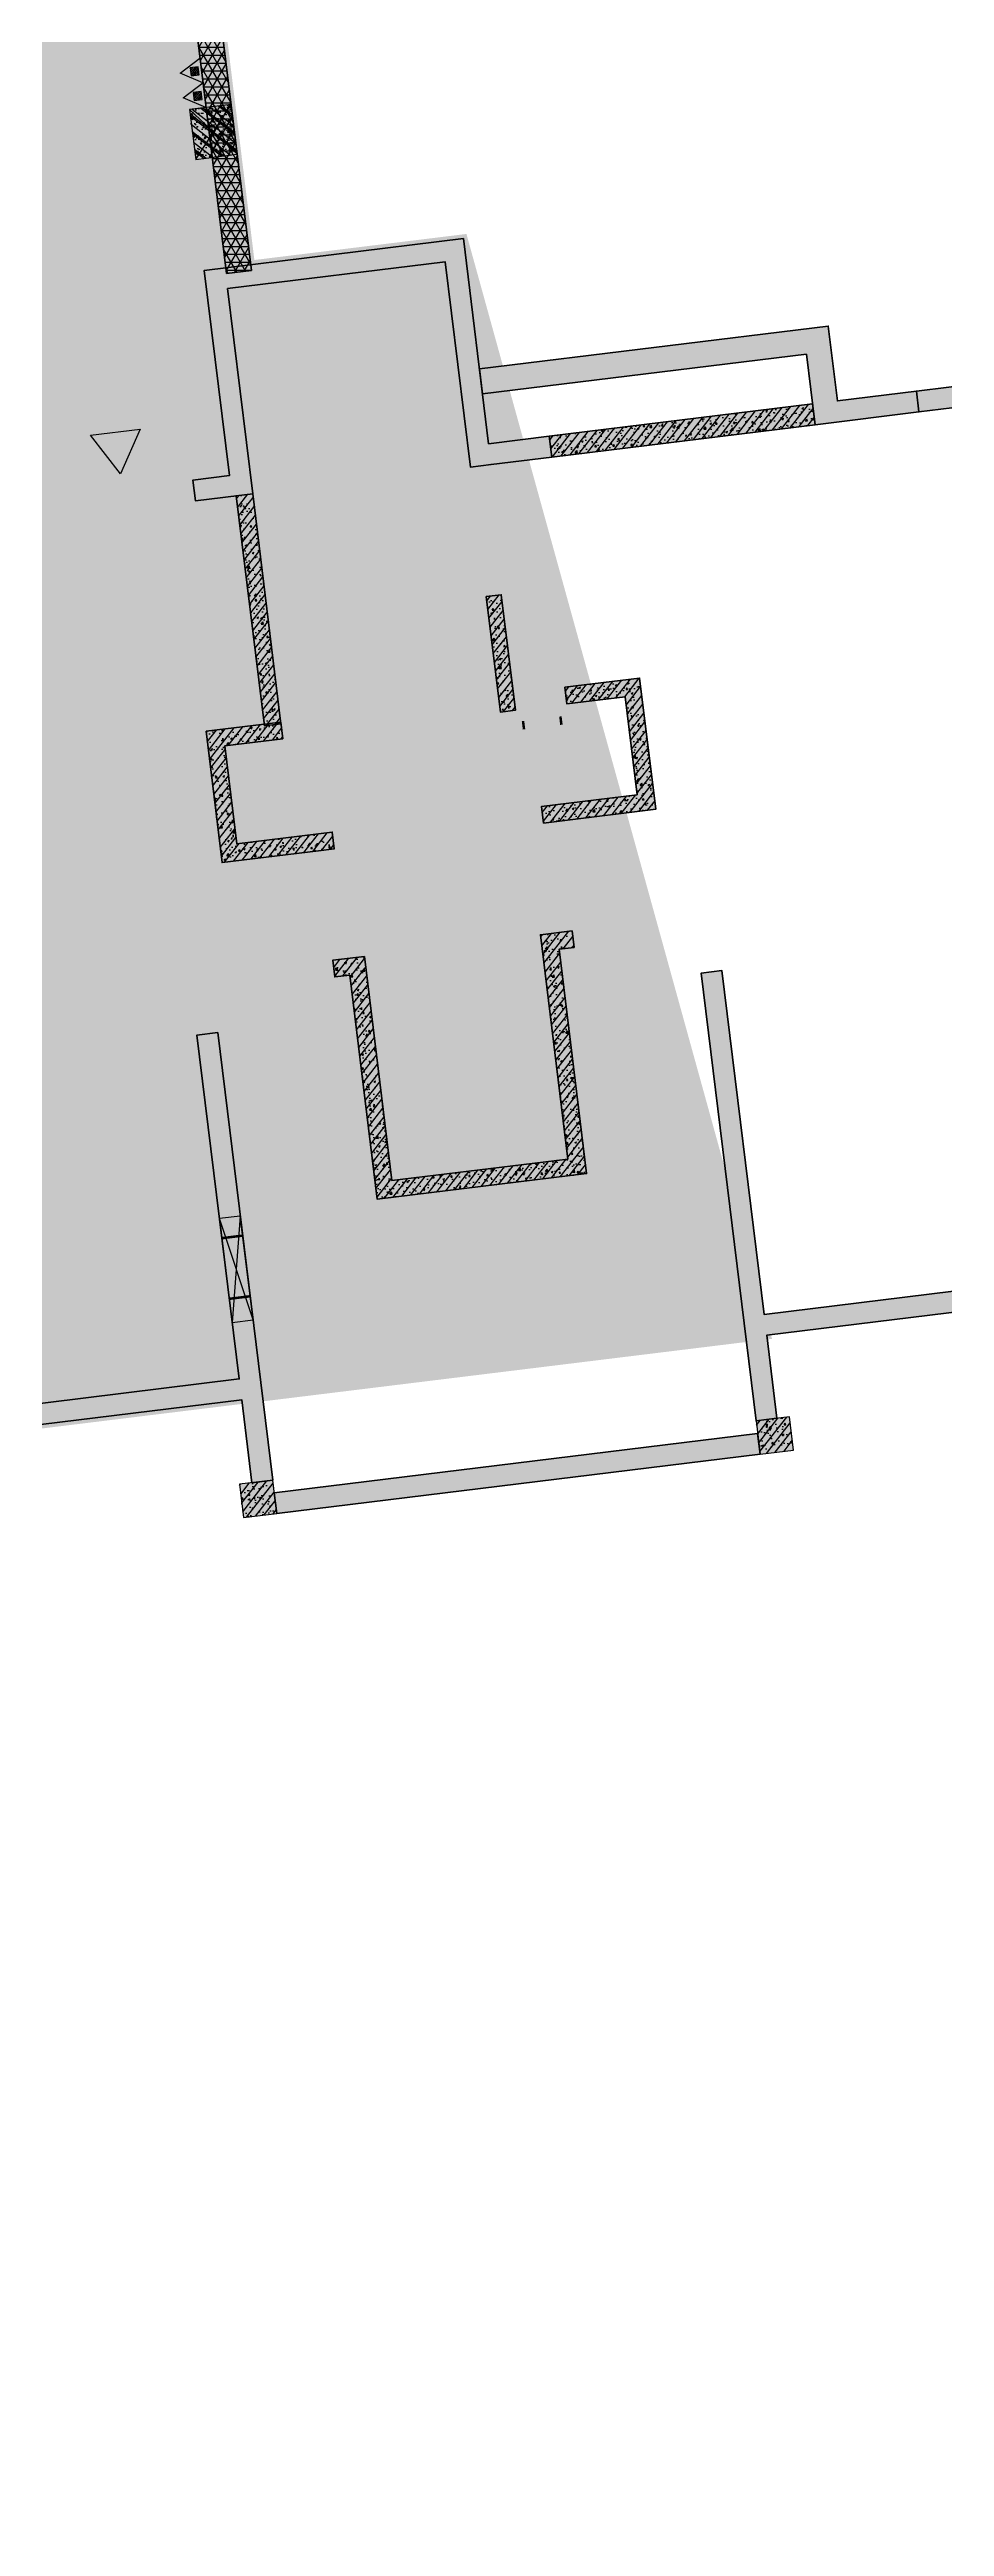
# Model space of a CAD drawing. Extents: x -1338203 to 1886333, y -530034 to 1031844.
# Drawn here: x 868759 to 879453, y -479195 to -449596 of the extents above; entities that cross this region are included whole.
import ezdxf
from ezdxf.enums import TextEntityAlignment as Align

# ---------------------------------------------------------------- set-up
doc = ezdxf.new("R2010")
doc.units = 0
doc.header["$LTSCALE"] = 1000
doc.header["$MEASUREMENT"] = 0
for name, color, linetype in [('M03预留预埋-B2$0$0M-A-JGLD', 3, 'Continuous'), ('M03预留预埋-B2$0$0M-A-LD', 4, 'Continuous'), ('p-a-core', 1, 'Continuous'), ('S-03-墙柱B2_B1(QB)$0$0S-CC-LINE', 52, 'Continuous'), ('S-03-墙柱B2_B1(QB)$0$0S-CW-HATCH', 251, 'Continuous'), ('S-03-墙柱B2_B1(QB)$0$0S-CW-HATCH-UP', 251, 'Continuous'), ('S-03-墙柱B2_B1(QB)$0$0S-S-HOLE', 55, 'Continuous'), ('S001南区墙柱$0$0S-CW-HATCH', 251, 'Continuous'), ('S001南区墙柱$0$0S-CW-HATCH-UP', 251, 'Continuous'), ('S001南区墙柱$0$0S-F-WALL-HATCH', 251, 'Continuous'), ('S001南区墙柱$0$0S-F-WALL-HATCH-UP', 251, 'Continuous'), ('S001南区墙柱$0$S001-墙柱B1_1$0$0S-CC-LINE', 52, 'Continuous'), ('S001南区墙柱$0$S001-墙柱B1_1$0$0S-CW-HATCH-UP', 251, 'Continuous'), ('地面指向箭头', 7, 'Continuous'), ('负二层消火栓$0$负二层消火栓$1$0P-EQUIP-FH', 7, 'Continuous')]:
    doc.layers.add(name, color=color, linetype=linetype)
doc.layers.add('p-a-wall', color=7, linetype='Continuous', lineweight=50)
doc.layers.add('S-03-墙柱B2_B1(QB)$0$0S-CW-LINE', color=7, linetype='Continuous', lineweight=50)
doc.layers.add('p-h-walkable', color=7, linetype='Continuous', lineweight=70, true_color=0xf0f0f0)
doc.layers.add('S001南区墙柱$0$S001-墙柱B1_1$0$0S-A-TIPS', color=10, linetype='Continuous', plot=False)
doc.styles.add('S001南区墙柱$0$S001-墙柱B1_1$0$AAD-S', font='aad-s.shx', dxfattribs={"width": 0.7, "bigfont": 'aad-hztxt.shx'})
pattern_1 = [(52.0005, (841018.82, -469960.75), (-59.1012, 46.1741), []), (57.0005, (841018.82, -469960.75), (215.86835, 7.54016), [22.5, -247.5]), (2.0005, (841018.82, -469960.75), (-68.8178, 218.9022), [18, -198]), (107.4519, (841036.8, -469960.12), (147.0508, 226.4422), [19.122, -210.3426]), (53.1847, (841011.5, -469901.2), (323.8374, -10.2636), [33.75, -371.25]), (103.6361, (841038.5, -469902.05), (242.6914, 324.2312), [28.683, -315.514]), (358.1847, (841011.5, -469901.2), (242.6912, 324.2314), [27, -297]), (28.0005, (841043.11, -469912.43), (192.45826, -98.0603), [22.5, -247.5]), (333.0005, (841043.1, -469912.43), (45.9365, 224.8197), [18, -198]), (78.4519, (841059.15, -469920.6), (238.3948, 126.7592), [19.122, -210.3426]), (44.5005, (841018.82, -469960.75), (-8.55096, 99.56825), [0, -195.6, 0, -201, 0, -198.75]), (14.5005, (841018.82, -469960.75), (63.9115, 127.06013), [0, -114.6, 0, -191.1, 0, -75.75]), (334.5005, (840952.42, -469968.906), (159.77753, 12.80233), [0, -75, 0, -234, 0, -310.5]), (324.5005, (840922.64, -469972.56), (169.9914, 51.13087), [0, -97.5, 0, -155.4, 0, -220.5])]
pattern_2 = [(52.0005, (852771.86, -465668.48), (-59.1012, 46.1741), []), (57.0005, (852771.86, -465668.48), (215.86835, 7.5402), [22.5, -247.5]), (2.0005, (852771.86, -465668.48), (-68.8178, 218.9022), [18, -198]), (107.4519, (852789.85, -465667.85), (147.0508, 226.4422), [19.122, -210.3426]), (53.1847, (852764.55, -465608.93), (323.8374, -10.2636), [33.75, -371.25]), (103.6361, (852791.54, -465609.78), (242.6914, 324.2312), [28.683, -315.514]), (358.1847, (852764.55, -465608.93), (242.6912, 324.2314), [27, -297]), (28.0005, (852796.15, -465620.16), (192.4583, -98.0603), [22.5, -247.5]), (333.0005, (852796.15, -465620.16), (45.9365, 224.8197), [18, -198]), (78.4519, (852812.2, -465628.33), (238.3948, 126.7592), [19.122, -210.3426]), (44.5005, (852771.86, -465668.48), (-8.55096, 99.56825), [0, -195.6, 0, -201, 0, -198.75]), (14.5005, (852771.86, -465668.48), (63.9115, 127.06013), [0, -114.6, 0, -191.1, 0, -75.75]), (334.5005, (852705.46, -465676.63), (159.77753, 12.80233), [0, -75, 0, -234, 0, -310.5]), (324.5005, (852675.69, -465680.29), (169.9914, 51.13087), [0, -97.5, 0, -155.4, 0, -220.5])]

# ---------------------------------------------------------------- blocks, each defined once
blk = doc.blocks.new('M03预留预埋-B2')
at = {"layer": 'M03预留预埋-B2$0$0M-A-JGLD', "elevation": 2850000}
blk.add_lwpolyline([(18390, -360, 0, 0, 0), (18390, -1075, 30, 30, 0), (18140, -1075, 0, 0, 0), (18140, -345, 30, 30, 0), (18390, -345, 30, 30, 0)], format="xyseb", dxfattribs=at)
at = {"layer": 'M03预留预埋-B2$0$0M-A-LD', "elevation": 2600}
blk.add_lwpolyline([(22465, 5250, 0, 0, 0), (22915, 5250, 30, 30, 0), (22915, 5350, 0, 0, 0), (22465, 5350, 30, 30, 0), (22465, 5250, 30, 30, 0)], format="xyseb", dxfattribs=at)
blk = doc.blocks.new('M001-预留预埋B2')
at = {"rotation": 7.001406278665004}
blk.add_blockref('M03预留预埋-B2', (86406, -302058, 83050), dxfattribs=at)
blk = doc.blocks.new('负二层消火栓$0$负二层消火栓$1$$TwtSys$00000546')
h = blk.add_hatch()
h.set_pattern_fill('ANSI31', color=256, scale=200, style=0)
h.set_pattern_definition([(45, (-38543.802, -6670.83), (-17.67767, 17.67767), [])])
h.paths.add_polyline_path([(-65, 174), (65, 174), (65, 44), (-65, 44)])
for points in [[(0, 344), (-198, 0), (198, 0)], [(-65, 174), (65, 174), (65, 44), (-65, 44)]]:
    blk.add_lwpolyline(points, close=True)
blk = doc.blocks.new('负二层消火栓')
at = {"layer": '负二层消火栓$0$负二层消火栓$1$0P-EQUIP-FH', "xscale": -0.7499999999999999, "yscale": 0.7499999999999999, "zscale": 0.75, "rotation": 97.00140627865895}
for p in [(104209, -286234, 166100), (104245, -286530, 166100)]:
    blk.add_blockref('负二层消火栓$0$负二层消火栓$1$$TwtSys$00000546', p, dxfattribs=at)
blk = doc.blocks.new('A$Cb720460c')
at = {"layer": '地面指向箭头'}
h = blk.add_hatch(color=251, dxfattribs=at)
h.dxf.hatch_style = 1
h.paths.add_polyline_path([(457196, 75106), (456960, 74573), (456601, 75033)])
at = {"layer": '地面指向箭头', "color": 251, "flags": 128}
blk.add_lwpolyline([(457196, 75106), (456960, 74573), (456601, 75033), (457196, 75106)], dxfattribs=at)
blk = doc.blocks.new('S001南区墙柱$0$AAD_BLOCK_20230215093950878')
at = {"layer": 'S001南区墙柱$0$0S-CW-HATCH'}
h = blk.add_hatch(color=256, dxfattribs=at)
h.dxf.hatch_style = 1
h.paths.add_polyline_path([(-300, -250), (300, -250), (300, 250), (-300, 250)])
at = {"layer": 'S001南区墙柱$0$0S-CW-HATCH-UP'}
h = blk.add_hatch(dxfattribs=at)
h.set_pattern_fill('钢筋混凝土', color=256, scale=30, pattern_type=2)
h.set_pattern_definition([(45, (-42203.53, -84001.15), (-106.06602, 106.06602), []), (50, (-42203.53, -84001.15), (215.17805, -18.82564), [22.5, -247.5]), (355, (-42203.53, -84001.15), (-41.6254, 225.65764), [18, -198]), (100.4514, (-42185.6, -84002.72), (173.5528, 206.83186), [19.12206, -210.34263]), (46.1842, (-42203.53, -83941.15), (320.1723, -49.6557), [33.75, -371.25]), (96.6356, (-42176.85, -83945.3), (280.3988, 292.2354), [28.6831, -315.5139]), (351.1842, (-42203.53, -83941.15), (280.3986, 292.2356), [27, -297]), (21, (-42173.53, -83956.15), (179.0721, -120.78567), [22.5, -247.5]), (326, (-42173.53, -83956.15), (72.9946, 217.545), [18, -198]), (71.4514, (-42158.6, -83966.21), (252.0668, 96.75915), [19.12206, -210.34263]), (37.5, (-42203.53, -84001.15), (3.647957, 99.868156), [1.5, -195.6, 1.5, -201, 1.5, -198.75]), (7.5, (-42203.53, -84001.15), (78.92086, 118.32351), [1.5, -114.6, 1.5, -191.1, 1.5, -75.75]), (327.5, (-42270.43, -84001.15), (160.14673, -6.76646), [1.5, -75, 1.5, -234, 1.5, -310.5]), (317.5, (-42300.43, -84001.15), (174.95585, 30.0315), [1.5, -97.5, 1.5, -155.4, 1.5, -220.5])])
h.paths.add_polyline_path([(-300, -250), (300, -250), (300, 250), (-300, 250)])
at = {"layer": 'S001南区墙柱$0$S001-墙柱B1_1$0$0S-CW-HATCH-UP', "transparency": 33554661}
h = blk.add_hatch(dxfattribs=at)
h.set_pattern_fill('钢筋混凝土', color=0, scale=30)
h.set_pattern_definition([(45, (48108.52, -15514.205), (-53.03301, 53.03301), []), (50, (48108.52, -15514.2), (215.17805, -18.82564), [22.5, -247.5]), (355, (48108.52, -15514.2), (-41.6254, 225.6576), [18, -198]), (100.4514, (48126.45, -15515.77), (173.5528, 206.8319), [19.1221, -210.3426]), (46.1842, (48108.52, -15454.2), (320.1723, -49.6557), [33.75, -371.25]), (96.6356, (48135.2, -15458.34), (280.3988, 292.2354), [28.683, -315.514]), (351.1842, (48108.52, -15454.2), (280.3986, 292.2356), [27, -297]), (21, (48138.52, -15469.2), (179.0721, -120.78567), [22.5, -247.5]), (326, (48138.52, -15469.2), (72.9946, 217.545), [18, -198]), (71.4514, (48153.44, -15479.27), (252.0668, 96.75915), [19.1221, -210.3426]), (37.5, (48108.52, -15514.205), (3.64796, 99.86816), [0, -195.6, 0, -201, 0, -198.75]), (7.5, (48108.52, -15514.2), (78.92086, 118.32351), [0, -114.6, 0, -191.1, 0, -75.75]), (327.5, (48041.62, -15514.205), (160.14673, -6.76646), [0, -75, 0, -234, 0, -310.5]), (317.5, (48011.62, -15514.2), (174.95585, 30.0315), [0, -97.5, 0, -155.4, 0, -220.5])])
h.paths.add_polyline_path([(-300, -250), (300, -250), (300, 250), (-300, 250)])
at = {"layer": 'S001南区墙柱$0$S001-墙柱B1_1$0$0S-A-TIPS'}
for p, q in [((-300, 250), (300, -250)), ((300, 250), (-300, -250))]:
    blk.add_line(p, q, dxfattribs=at)
at = {"layer": 'S001南区墙柱$0$S001-墙柱B1_1$0$0S-CC-LINE'}
blk.add_lwpolyline([(-300, -250), (300, -250), (300, 250), (-300, 250)], close=True, dxfattribs=at)
at = {"layer": 'S001南区墙柱$0$S001-墙柱B1_1$0$0S-A-TIPS', "style": 'S001南区墙柱$0$S001-墙柱B1_1$0$AAD-S', "width": 0.7}
blk.add_text('500x600', height=75, dxfattribs=at).set_placement((-45, -187), align=Align.MIDDLE_CENTER)

msp = doc.modelspace()

# ---------------------------------------------------------------- hatches: boundary and pattern name
at = {"layer": 'p-h-walkable', "ltscale": 0.002}
h = msp.add_hatch(color=256, dxfattribs=at)
h.dxf.hatch_style = 1
h.paths.add_polyline_path([(728556.4, -320761.3), (728556.4, -348211.5), (746356.3, -348211.5), (750916.3, -338175), (842896.3, -338175), (843211.3, -349155), (839116.3, -349155), (839116.3, -377051.5), (864906.4, -377051.5), (864906.4, -390806.6), (875856.3, -395571.5), (875856.3, -404751.5), (834560.3, -404751.5), (839142.7, -442064.3), (869465.2, -438340.4), (871163.2, -452166.5), (873704.1, -451854.5), (877328.6, -464960.4), (761876, -479139.1), (761132.9, -468418.3), (764950.6, -465209), (763252.8, -451384.3), (799242.4, -446964.4), (793807.3, -404751.5), (750756.3, -404751.5), (751556.3, -388855), (648066.6, -388604.4), (648066.6, -380374.4), (641016.6, -380374.4), (641512.3, -365348.2), (660006.6, -364574.4), (660306.6, -340846.8), (656406.6, -340846.8), (656406.6, -336396.8), (656656.4, -340532.4), (656406.4, -332417.4), (712156.4, -332417.4), (712080.9, -320761.3)])
at = {"layer": 'S-03-墙柱B2_B1(QB)$0$0S-CW-HATCH'}
h = msp.add_hatch(color=256, dxfattribs=at)
h.dxf.hatch_style = 1
h.paths.add_polyline_path([(879116.9, -453678.2), (879147.4, -453926.3), (879673.4, -453861.8), (880033, -456789.8), (880281.1, -456759.3), (880140.9, -455617.9), (882731.5, -455299.8), (882847.3, -456242.7), (882599.1, -456273.2), (882623.5, -456471.7), (882871.7, -456441.2), (883091, -458227.8), (881701.5, -458398.4), (881731.9, -458646.5), (883915.5, -458378.4), (884583.4, -463817.6), (883987.9, -463890.7), (884018.4, -464138.8), (884862, -464035.2), (884133.2, -458099.8), (883339.2, -458197.3), (882949.2, -455021.2), (880110.5, -455369.7), (879891.1, -453583.1)])
h.paths.add_polyline_path([(874760.3, -454465), (874729.9, -454216.9), (874005.3, -454305.9), (873704.3, -451854.3), (870607.5, -452234.6), (870908.6, -454686.1), (870471.8, -454739.8), (870502.3, -454987.9), (871187.2, -454903.8), (870886.1, -452452.2), (873486.6, -452132.9), (873787.6, -454584.5)])
h = msp.add_hatch(color=256, dxfattribs=at)
h.dxf.hatch_style = 1
h.paths.add_polyline_path([(877803.2, -453235.3), (877906.8, -454078.7), (879147.4, -453926.3), (879116.9, -453678.2), (878174.1, -453794), (878064.3, -452901), (873895.7, -453412.9), (873932.2, -453710.6)])
h = msp.add_hatch(color=256, dxfattribs=at)
h.dxf.hatch_style = 1
h.paths.add_polyline_path([(874729.9, -454216.9), (877876.3, -453830.5), (877906.8, -454078.6), (874760.3, -454465)])
h = msp.add_hatch(color=256, dxfattribs=at)
h.dxf.hatch_style = 1
h.paths.add_polyline_path([(871187.2, -454903.8), (870988.7, -454928.2), (871326.3, -457677.5), (871524.8, -457653.2)])
h = msp.add_hatch(color=256, dxfattribs=at)
h.dxf.hatch_style = 1
h.paths.add_polyline_path([(873977.8, -456132.9), (874156.4, -456110.9), (874325.8, -457490.6), (874147.2, -457512.5)])
h = msp.add_hatch(color=256, dxfattribs=at)
h.dxf.hatch_style = 1
h.paths.add_polyline_path([(875779.8, -458500.9), (874638.4, -458641), (874662.8, -458839.6), (874851.3, -458816.4), (876002.7, -458675), (875810.1, -457106.8), (874916.8, -457216.5), (874941.2, -457415), (875636, -457329.7)])
h = msp.add_hatch(color=256, dxfattribs=at)
h.dxf.hatch_style = 1
h.paths.add_polyline_path([(870629, -457743), (870821.6, -459311.2), (871973, -459169.8), (872161.5, -459146.7), (872137.2, -458948.2), (870995.7, -459088.3), (870851.9, -457917.1), (871546.7, -457831.8), (871522.3, -457633.3)])
h = msp.add_hatch(color=256, dxfattribs=at)
h.dxf.hatch_style = 1
h.paths.add_polyline_path([(872520.9, -460432.5), (872143.8, -460478.8), (872168.1, -460677.3), (872346.8, -460655.4), (872675.9, -463335.2), (875177.1, -463028.1), (874848, -460348.2), (875026.7, -460326.3), (875002.3, -460127.8), (874625.1, -460174.1), (874954.2, -462854), (872850, -463112.3)])
h = msp.add_hatch(color=256, dxfattribs=at)
h.dxf.hatch_style = 1
h.paths.add_polyline_path([(883293.1, -463976), (883987.9, -463890.7), (883987.9, -463890.7), (881198.8, -464233.2), (880889.3, -461712.1), (880641.1, -461742.6), (880950.7, -464263.6), (877298.1, -464712.1), (876793.6, -460603), (876545.4, -460633.5), (877202.4, -465983.3), (877450.5, -465952.8), (877328.6, -464960.3), (884018.4, -464138.8), (884018.4, -464138.8), (883323.6, -464224.1)])
h = msp.add_hatch(color=256, dxfattribs=at)
h.dxf.hatch_style = 1
h.paths.add_polyline_path([(871190.5, -464777), (870942.4, -464807.5), (871025.3, -465482.4), (867323.1, -465937), (867353.5, -466185.1), (871055.7, -465730.5), (871177.6, -466723.1), (871425.7, -466692.6)])
h.paths.add_polyline_path([(870790, -463566.8), (871038.2, -463536.3), (870768.8, -461342.8), (870520.7, -461373.3)])
h = msp.add_hatch(color=256, dxfattribs=at)
h.dxf.hatch_style = 1
h.paths.add_polyline_path([(871444, -466841.5), (877220.6, -466132.2), (877251.1, -466380.3), (871474.5, -467089.6)])
h = msp.add_hatch(color=256, dxfattribs=at)
h.dxf.hatch_style = 1
h.paths.add_polyline_path([(877599.4, -465934.5), (877202.4, -465983.3), (877251.1, -466380.3), (877648.1, -466331.6)])
h = msp.add_hatch(color=256, dxfattribs=at)
h.dxf.hatch_style = 1
h.paths.add_polyline_path([(871425.7, -466692.6), (871028.7, -466741.4), (871077.5, -467138.4), (871474.5, -467089.6)])
at = {"layer": 'S-03-墙柱B2_B1(QB)$0$0S-CW-HATCH-UP'}
h = msp.add_hatch(dxfattribs=at)
h.set_pattern_fill('钢筋混凝土', color=256, scale=30, angle=7.0005)
h.set_pattern_definition(pattern_2)
h.paths.add_polyline_path([(879116.9, -453678.2), (879147.4, -453926.3), (879673.4, -453861.8), (880033, -456789.8), (880281.1, -456759.3), (880140.9, -455617.9), (882731.5, -455299.8), (882847.3, -456242.7), (882599.1, -456273.2), (882623.5, -456471.7), (882871.7, -456441.2), (883091, -458227.8), (881701.5, -458398.4), (881731.9, -458646.5), (883915.5, -458378.4), (884583.4, -463817.6), (883987.9, -463890.7), (884018.4, -464138.8), (884862, -464035.2), (884133.2, -458099.8), (883339.2, -458197.3), (882949.2, -455021.2), (880110.5, -455369.7), (879891.1, -453583.1)])
h.paths.add_polyline_path([(874760.3, -454465), (874729.9, -454216.9), (874005.3, -454305.9), (873704.3, -451854.3), (870607.5, -452234.6), (870908.6, -454686.1), (870471.8, -454739.8), (870502.3, -454987.9), (871187.2, -454903.8), (870886.1, -452452.2), (873486.6, -452132.9), (873787.6, -454584.5)])
h = msp.add_hatch(dxfattribs=at)
h.set_pattern_fill('钢筋混凝土', color=256, scale=30, angle=7.0005)
h.set_pattern_definition([(52.0005, (853228.28, -469385.46), (-59.1012, 46.1741), []), (57.0005, (853228.28, -469385.46), (215.8684, 7.5402), [22.5, -247.5]), (2.0005, (853228.28, -469385.46), (-68.8178, 218.9022), [18, -198]), (107.4519, (853246.27, -469384.83), (147.0508, 226.4422), [19.122, -210.3426]), (53.1847, (853220.97, -469325.9), (323.8374, -10.2636), [33.75, -371.25]), (103.6361, (853247.96, -469326.76), (242.6914, 324.2312), [28.683, -315.514]), (358.1847, (853220.97, -469325.9), (242.691, 324.2314), [27, -297]), (28.0005, (853252.58, -469337.14), (192.4583, -98.0603), [22.5, -247.5]), (333.0005, (853252.58, -469337.14), (45.9365, 224.8197), [18, -198]), (78.4519, (853268.61, -469345.31), (238.3948, 126.7592), [19.122, -210.3426]), (44.5005, (853228.28, -469385.46), (-8.55096, 99.56825), [0, -195.6, 0, -201, 0, -198.75]), (14.5005, (853228.28, -469385.46), (63.9115, 127.06013), [0, -114.6, 0, -191.1, 0, -75.75]), (334.5005, (853161.88, -469393.61), (159.77753, 12.80233), [0, -75, 0, -234, 0, -310.5]), (324.5005, (853132.1, -469397.27), (169.9914, 51.1309), [0, -97.5, 0, -155.4, 0, -220.5])])
h.paths.add_polyline_path([(877803.2, -453235.3), (877906.8, -454078.7), (879147.4, -453926.3), (879116.9, -453678.2), (878174.1, -453794), (878064.3, -452901), (873895.7, -453412.9), (873932.2, -453710.6)])
h = msp.add_hatch(dxfattribs=at)
h.set_pattern_fill('钢筋混凝土', color=256, scale=30, angle=7.0005)
h.set_pattern_definition([(52.0005, (848236.18, -428730.94), (-59.1012, 46.1741), []), (57.0005, (848236.18, -428730.94), (215.86835, 7.54016), [22.5, -247.5]), (2.0005, (848236.18, -428730.94), (-68.8178, 218.9022), [18, -198]), (107.4519, (848254.17, -428730.31), (147.0508, 226.4422), [19.122, -210.3426]), (53.1847, (848228.87, -428671.39), (323.8374, -10.2636), [33.75, -371.25]), (103.6361, (848255.85, -428672.24), (242.6914, 324.2312), [28.683, -315.514]), (358.1847, (848228.87, -428671.4), (242.6912, 324.2314), [27, -297]), (28.0005, (848260.47, -428682.62), (192.45826, -98.0603), [22.5, -247.5]), (333.0005, (848260.47, -428682.62), (45.9365, 224.8197), [18, -198]), (78.4519, (848276.5, -428690.8), (238.3948, 126.7592), [19.122, -210.3426]), (44.5005, (848236.18, -428730.94), (-8.55096, 99.56825), [0, -195.6, 0, -201, 0, -198.75]), (14.5005, (848236.18, -428730.94), (63.9115, 127.06013), [0, -114.6, 0, -191.1, 0, -75.75]), (334.5005, (848169.78, -428739.09), (159.77753, 12.80233), [0, -75, 0, -234, 0, -310.5]), (324.5005, (848140, -428742.75), (169.9914, 51.13087), [0, -97.5, 0, -155.4, 0, -220.5])])
h.paths.add_polyline_path([(874729.9, -454216.9), (877876.3, -453830.5), (877906.8, -454078.6), (874760.3, -454465)])
h = msp.add_hatch(dxfattribs=at)
h.set_pattern_fill('钢筋混凝土', color=256, scale=30, angle=7.0005)
h.set_pattern_definition([(52.000496, (305932.885, -110331.65), (-59.101206, 46.174099), []), (57.000496, (305932.89, -110331.65), (215.868353, 7.54016), [22.5, -247.5]), (2.000496, (305932.89, -110331.65), (-68.81777, 218.90217), [18, -198]), (107.451896, (305950.87, -110331.02), (147.050755, 226.44221), [19.12206, -210.342634]), (53.184696, (305925.57, -110272.1), (323.8374, -10.26359), [33.75, -371.25]), (103.636096, (305952.56, -110272.95), (242.69142, 324.2312), [28.68309, -315.5139]), (358.184696, (305925.57, -110272.1), (242.69117, 324.2314), [27, -297]), (28.000496, (305957.18, -110283.33), (192.45826, -98.06028), [22.5, -247.5]), (333.000496, (305957.18, -110283.33), (45.936495, 224.81967), [18, -198]), (78.451896, (305973.22, -110291.5), (238.39485, 126.7592), [19.12206, -210.342634]), (44.500496, (305932.885, -110331.65), (-8.550963, 99.568254), [0, -195.6, 0, -201, 0, -198.75]), (14.500496, (305932.89, -110331.65), (63.911489, 127.060135), [0, -114.6, 0, -191.1, 0, -75.75]), (334.500496, (305866.48, -110339.8), (159.777535, 12.802334), [0, -75, 0, -234, 0, -310.5]), (324.500496, (305836.71, -110343.46), (169.991395, 51.13087), [0, -97.5, 0, -155.4, 0, -220.5])])
h.paths.add_polyline_path([(871187.2, -454903.8), (870988.7, -454928.2), (871326.3, -457677.5), (871524.8, -457653.2)])
h = msp.add_hatch(dxfattribs=at)
h.set_pattern_fill('钢筋混凝土', color=256, scale=30, angle=7.0005)
h.set_pattern_definition([(52.0005, (852771.86, -465668.48), (-59.1012, 46.1741), []), (57.0005, (852771.86, -465668.48), (215.8684, 7.5402), [22.5, -247.5]), (2.0005, (852771.86, -465668.48), (-68.8178, 218.9022), [18, -198]), (107.4519, (852789.85, -465667.85), (147.0508, 226.4422), [19.122, -210.3426]), (53.1847, (852764.55, -465608.93), (323.8374, -10.2636), [33.75, -371.25]), (103.6361, (852791.54, -465609.78), (242.6914, 324.231), [28.683, -315.514]), (358.1847, (852764.55, -465608.93), (242.691, 324.2314), [27, -297]), (28.0005, (852796.15, -465620.16), (192.4583, -98.0603), [22.5, -247.5]), (333.0005, (852796.15, -465620.16), (45.9365, 224.8197), [18, -198]), (78.4519, (852812.2, -465628.33), (238.3948, 126.7592), [19.122, -210.3426]), (44.5005, (852771.86, -465668.48), (-8.55096, 99.56825), [0, -195.6, 0, -201, 0, -198.75]), (14.5005, (852771.86, -465668.48), (63.9115, 127.06013), [0, -114.6, 0, -191.1, 0, -75.75]), (334.5005, (852705.46, -465676.63), (159.77753, 12.80233), [0, -75, 0, -234, 0, -310.5]), (324.5005, (852675.69, -465680.29), (169.9914, 51.1309), [0, -97.5, 0, -155.4, 0, -220.5])])
h.paths.add_polyline_path([(873977.8, -456132.9), (874156.4, -456110.9), (874325.8, -457490.6), (874147.2, -457512.5)])
h = msp.add_hatch(dxfattribs=at)
h.set_pattern_fill('钢筋混凝土', color=256, scale=30, angle=7.0005)
h.set_pattern_definition(pattern_1)
h.paths.add_polyline_path([(875779.8, -458500.9), (874638.4, -458641), (874662.8, -458839.6), (874851.3, -458816.4), (876002.7, -458675), (875810.1, -457106.8), (874916.8, -457216.5), (874941.2, -457415), (875636, -457329.7)])
h = msp.add_hatch(dxfattribs=at)
h.set_pattern_fill('钢筋混凝土', color=256, scale=30, angle=7.0005)
h.set_pattern_definition(pattern_1)
h.paths.add_polyline_path([(870629, -457743), (870821.6, -459311.2), (871973, -459169.8), (872161.5, -459146.7), (872137.2, -458948.2), (870995.7, -459088.3), (870851.9, -457917.1), (871546.7, -457831.8), (871522.3, -457633.3)])
h = msp.add_hatch(dxfattribs=at)
h.set_pattern_fill('钢筋混凝土', color=256, scale=30, angle=7.0005)
h.set_pattern_definition(pattern_1)
h.paths.add_polyline_path([(872520.9, -460432.5), (872143.8, -460478.8), (872168.1, -460677.3), (872346.8, -460655.4), (872675.9, -463335.2), (875177.1, -463028.1), (874848, -460348.2), (875026.7, -460326.3), (875002.3, -460127.8), (874625.1, -460174.1), (874954.2, -462854), (872850, -463112.3)])
h = msp.add_hatch(dxfattribs=at)
h.set_pattern_fill('钢筋混凝土', color=256, scale=30, angle=7.0005)
h.set_pattern_definition(pattern_2)
h.paths.add_polyline_path([(883293.1, -463976), (883987.9, -463890.7), (883987.9, -463890.7), (881198.8, -464233.2), (880889.3, -461712.1), (880641.1, -461742.6), (880950.7, -464263.6), (877298.1, -464712.1), (876793.6, -460603), (876545.4, -460633.5), (877202.4, -465983.3), (877450.5, -465952.8), (877328.6, -464960.3), (884018.4, -464138.8), (884018.4, -464138.8), (883323.6, -464224.1)])
h = msp.add_hatch(dxfattribs=at)
h.set_pattern_fill('钢筋混凝土', color=256, scale=30, angle=7.0005)
h.set_pattern_definition(pattern_1)
h.paths.add_polyline_path([(871190.5, -464777), (870942.4, -464807.5), (871025.3, -465482.4), (867323.1, -465937), (867353.5, -466185.1), (871055.7, -465730.5), (871177.6, -466723.1), (871425.7, -466692.6)])
h.paths.add_polyline_path([(870790, -463566.8), (871038.2, -463536.3), (870768.8, -461342.8), (870520.7, -461373.3)])
h = msp.add_hatch(dxfattribs=at)
h.set_pattern_fill('钢筋混凝土', color=256, scale=30, angle=7.0005)
h.set_pattern_definition(pattern_1)
h.paths.add_polyline_path([(871444, -466841.5), (877220.6, -466132.2), (877251.1, -466380.3), (871474.5, -467089.6)])
h = msp.add_hatch(dxfattribs=at)
h.set_pattern_fill('钢筋混凝土', color=256, scale=30, angle=7.0005)
h.set_pattern_definition(pattern_1)
h.paths.add_polyline_path([(877599.4, -465934.5), (877202.4, -465983.3), (877251.1, -466380.3), (877648.1, -466331.6)])
h = msp.add_hatch(dxfattribs=at)
h.set_pattern_fill('钢筋混凝土', color=256, scale=30, angle=7.0005)
h.set_pattern_definition(pattern_1)
h.paths.add_polyline_path([(871425.7, -466692.6), (871028.7, -466741.4), (871077.5, -467138.4), (871474.5, -467089.6)])
at = {"layer": 'S001南区墙柱$0$0S-F-WALL-HATCH'}
h = msp.add_hatch(color=256, dxfattribs=at)
h.dxf.hatch_style = 1
h.paths.add_polyline_path([(834249.3, -404679.2), (834547.3, -404642.6), (839142.9, -442063.7), (869465.5, -438339.8), (871171.6, -452235.5), (870873.7, -452272.1), (869204.1, -438674.2), (838881.9, -442398)])
at = {"layer": 'S001南区墙柱$0$0S-F-WALL-HATCH-UP'}
h = msp.add_hatch(dxfattribs=at)
h.set_pattern_fill('NET3', color=256, scale=30)
h.set_pattern_definition([(0, (763253.08, -472712.08), (0, 95.25), []), (60, (763253.08, -472712.08), (-82.48892, 47.625), []), (120, (763253.08, -472712.08), (-82.48892, -47.625), [])])
h.paths.add_polyline_path([(834249.3, -404679.2), (834547.3, -404642.6), (839142.9, -442063.7), (869465.5, -438339.8), (871171.6, -452235.5), (870873.7, -452272.1), (869204.1, -438674.2), (838881.9, -442398)])

# ---------------------------------------------------------------- linework, layer by layer
at = {"layer": 'p-a-core', "ltscale": 0.002, "const_width": 1000, "elevation": 0}
msp.add_lwpolyline([(873523.4, -460626.9), (873523.4, -462426.9)], dxfattribs=at)
at = {"layer": 'p-a-wall'}
msp.add_lwpolyline([(834249.3, -404679.2), (834547.3, -404642.6), (839142.9, -442063.7), (869465.5, -438339.8), (871171.6, -452235.5), (870873.7, -452272.1), (869204.1, -438674.2), (838881.9, -442398)], close=True, dxfattribs=at)
at = {"layer": 'p-h-walkable', "ltscale": 0.002, "const_width": 100, "elevation": -83050}
msp.add_lwpolyline([(864906.4, -377051.5), (864906.4, -390806.6), (875856.3, -395571.5), (875856.3, -404751.5), (834560.3, -404751.5), (839142.7, -442064.3), (869465.2, -438340.4), (871163.2, -452166.5), (873704.1, -451854.5), (877328.6, -464960.4), (761876, -479139.1), (761132.9, -468418.3), (764950.6, -465209), (763252.8, -451384.3), (799242.4, -446964.4), (793807.3, -404751.5), (750756.3, -404751.5), (751556.3, -388855), (648066.6, -388604.4)], dxfattribs=at)
at = {"layer": 'S-03-墙柱B2_B1(QB)$0$0S-CC-LINE', "elevation": 0}
for points in [[(877599.4, -465934.5), (877202.4, -465983.3), (877251.1, -466380.3), (877648.1, -466331.6)], [(871425.7, -466692.6), (871028.7, -466741.4), (871077.5, -467138.4), (871474.5, -467089.6)]]:
    msp.add_lwpolyline(points, close=True, dxfattribs=at)
at = {"layer": 'S-03-墙柱B2_B1(QB)$0$0S-CW-LINE', "elevation": 0}
for points in [[(874760.3, -454465), (874729.9, -454216.9), (874005.3, -454305.9), (873704.3, -451854.3), (870607.5, -452234.6), (870908.6, -454686.1), (870471.8, -454739.8), (870502.3, -454987.9), (871187.2, -454903.8), (870886.1, -452452.2), (873486.6, -452132.9), (873787.6, -454584.5), (874035.8, -454554), (874035.8, -454554)], [(879147.4, -453926.3), (879673.4, -453861.8), (880033, -456789.8), (880281.1, -456759.3), (880140.9, -455617.9), (882731.5, -455299.8), (882847.3, -456242.7), (882599.1, -456273.2), (882623.5, -456471.7), (882871.7, -456441.2), (883091, -458227.8), (881701.5, -458398.4), (881731.9, -458646.5), (883915.5, -458378.4), (884583.4, -463817.6), (883987.9, -463890.7), (884018.4, -464138.8), (884862, -464035.2), (884133.2, -458099.8), (883339.2, -458197.3), (882949.2, -455021.2), (880110.5, -455369.7), (879891.1, -453583.1), (879116.9, -453678.2)], [(874729.9, -454216.9), (877876.3, -453830.5), (877906.8, -454078.6), (874760.3, -454465)], [(871187.2, -454903.8), (870988.7, -454928.2), (871326.3, -457677.5), (871524.8, -457653.2)], [(873977.8, -456132.9), (874156.4, -456110.9), (874325.8, -457490.6), (874147.2, -457512.5)], [(875779.8, -458500.9), (874638.4, -458641), (874662.8, -458839.6), (874851.3, -458816.4), (874851.3, -458816.4), (876002.7, -458675), (875810.1, -457106.8), (874916.8, -457216.5), (874941.2, -457415), (875636, -457329.7)], [(870629, -457743), (870821.6, -459311.2), (871973, -459169.8), (871973, -459169.8), (872161.5, -459146.7), (872137.2, -458948.2), (870995.7, -459088.3), (870851.9, -457917.1), (871546.7, -457831.8), (871522.3, -457633.3)], [(872520.9, -460432.5), (872143.8, -460478.8), (872168.1, -460677.3), (872346.8, -460655.4), (872675.9, -463335.2), (875177.1, -463028.1), (874848, -460348.2), (875026.7, -460326.3), (875002.3, -460127.8), (874625.1, -460174.1), (874954.2, -462854), (872850, -463112.3)], [(884018.4, -464138.8), (883987.9, -463890.7), (881198.8, -464233.2), (880889.3, -461712.1), (880641.1, -461742.6), (880950.7, -464263.6), (877298.1, -464712.1), (876793.6, -460603), (876545.4, -460633.5), (877202.4, -465983.3), (877450.5, -465952.8), (877328.6, -464960.3)], [(870768.8, -461342.8), (870520.7, -461373.3), (871025.3, -465482.4), (867323.1, -465937), (867353.5, -466185.1), (871055.7, -465730.5), (871177.6, -466723.1), (871425.7, -466692.6)], [(871444, -466841.5), (877220.6, -466132.2), (877251.1, -466380.3), (871474.5, -467089.6)]]:
    msp.add_lwpolyline(points, close=True, dxfattribs=at)
at = {"layer": 'S-03-墙柱B2_B1(QB)$0$0S-CW-LINE', "elevation": 0, "flags": 128}
msp.add_lwpolyline([(877803.2, -453235.3), (877906.8, -454078.7), (879147.4, -453926.3), (879116.9, -453678.2), (878174.1, -453794), (878064.3, -452901), (873895.7, -453412.9), (873932.2, -453710.6)], close=True, dxfattribs=at)
at = {"layer": 'S-03-墙柱B2_B1(QB)$0$0S-S-HOLE', "elevation": 0}
msp.add_lwpolyline([(871038.2, -463536.3), (870790, -463566.8), (870942.4, -464807.5), (871190.5, -464777)], close=True, dxfattribs=at)
for points in [[(871190.5, -464777), (870790, -463566.8)], [(871038.2, -463536.3), (870942.4, -464807.5)]]:
    msp.add_lwpolyline(points, dxfattribs=at)

# ---------------------------------------------------------------- block references
at = {"color": 0, "ltscale": 0.002}
msp.add_blockref('M001-预留预埋B2', (766365.4, -163610.9), dxfattribs=at)
at = {"ltscale": 0.002}
for name, p in [('M001-预留预埋B2', (766365.4, -163610.9)), ('负二层消火栓', (766365.4, -163610.9)), ('A$Cb720460c', (412646.2, -529238.7))]:
    msp.add_blockref(name, p, dxfattribs=at)
at = {"rotation": 97.16641727359904}
msp.add_blockref('S001南区墙柱$0$AAD_BLOCK_20230215093950878', (870717.3, -450579.6), dxfattribs=at)

doc.saveas('drawing.dxf')
